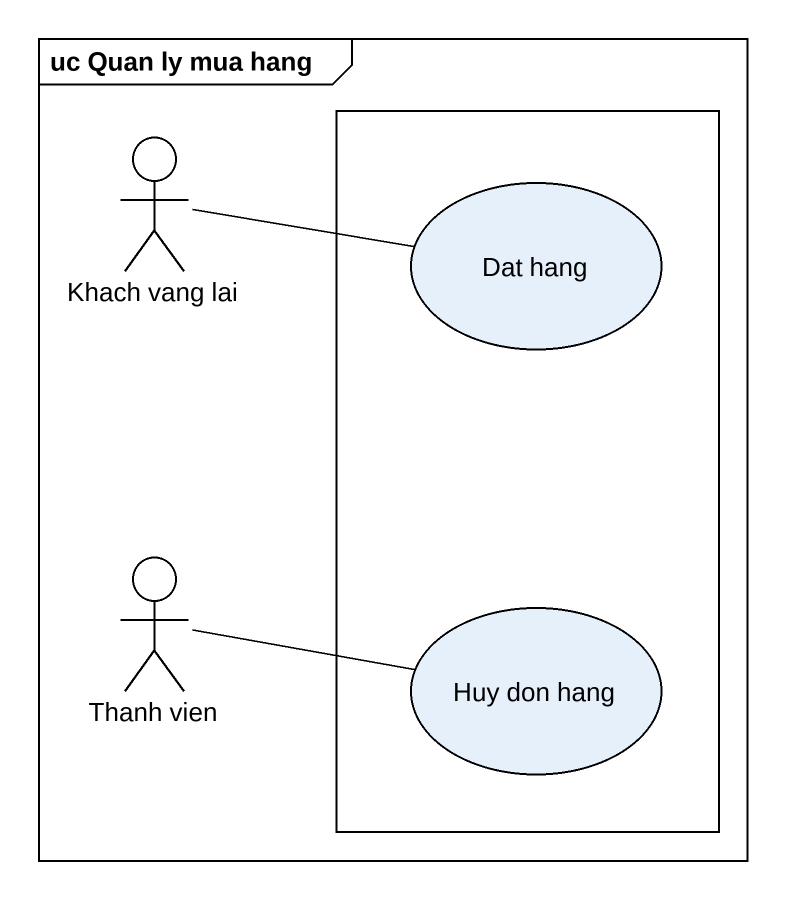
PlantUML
@startuml
mainframe uc Quan ly mua hang
actor "Khach vang lai" as Khach_vang_lai
rectangle " " as rectangle1 {
  usecase "Dat hang" as Dat_hang
  usecase "Huy don hang" as Huy_don_hang
}
actor "Thanh vien" as Thanh_vien
Khach_vang_lai -right- Dat_hang
Thanh_vien -right- Huy_don_hang
@enduml
